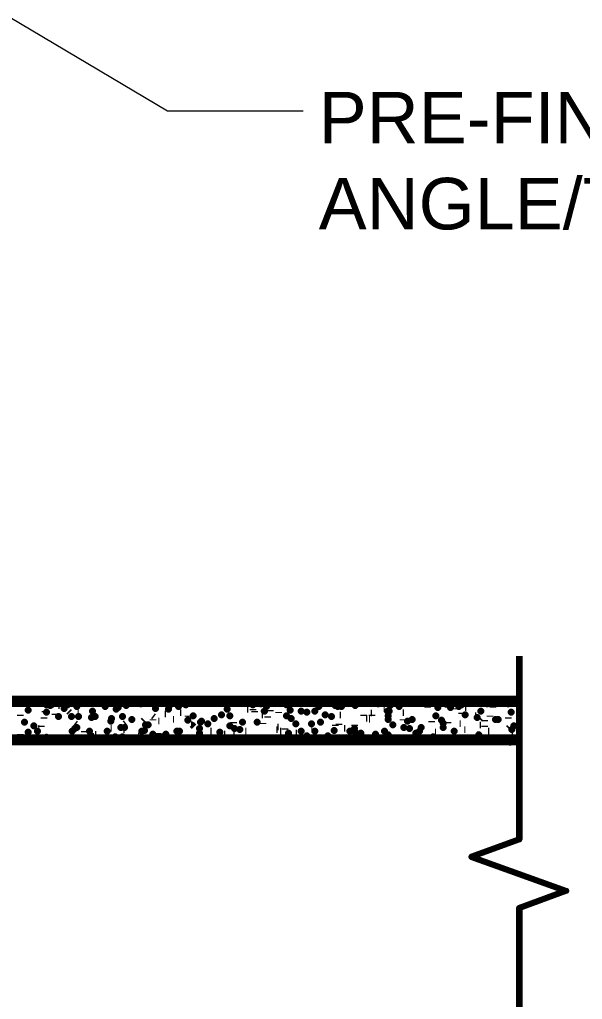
# Model space of a CAD drawing. Extents: x -83.6 to -32.7, y 325.7 to 417.7.
# Drawn here: x -53.48 to -45.29, y 359.05 to 373.3 of the extents above; entities that cross this region are included whole.
import ezdxf

# ---------------------------------------------------------------- set-up
doc = ezdxf.new("R2010")
doc.units = 0
doc.header["$MEASUREMENT"] = 0
for name, color, linetype, lineweight in [('Dt-Line 1', 9, 'Continuous', 0), ('Dt-Line 3', 7, 'Continuous', 15), ('Dt-Line 4', 1, 'Continuous', 25), ('Dt-Text', 121, 'Continuous', 20)]:
    doc.layers.add(name, color=color, linetype=linetype, lineweight=lineweight)
doc.styles.get("Standard").update_dxf_attribs({"font": 'Arial.ttf'})
doc.dimstyles.new('1 & 1 Half', dxfattribs={"dimtxt": 0.75, "dimasz": 0.75, "dimexe": 1, "dimexo": 0.375, "dimgap": 0.5, "dimtad": 1, "dimdec": 4, "dimzin": 3, "dimdsep": 46, "dimlunit": 4, "dimtxsty": 'Standard', "dimblk": 'ARCHTICK', "dimcen": 0.09375, "dimdle": 1, "dimclrd": 253, "dimclre": 253, "dimclrt": 256, "dimadec": 0, "dimazin": 0, "dimtfac": 0.6, "dimtdec": 4, "dimtix": 1, "dimtmove": 2, "dimatfit": 0, "dimfxl": 1, "dimfrac": 1, "dimtolj": 1, "dimtzin": 0, "dimlwd": 9, "dimlwe": 9, "dimarcsym": 0})

# ---------------------------------------------------------------- blocks, each defined once
blk = doc.blocks.new('_ArchTick')
at = {"color": 0, "linetype": 'ByBlock', "const_width": 0.15}
blk.add_lwpolyline([(-0.5, -0.5), (0.5, 0.5)], dxfattribs=at)

msp = doc.modelspace()

# ---------------------------------------------------------------- linework, layer by layer
at = {"layer": 'Dt-Line 1', "linetype": 'Continuous', "lineweight": 158}
for p, q in [((-53.118, 363.321), (-53.118, 363.308)), ((-53.091, 363.375), (-53.091, 363.361)), ((-52.918, 363.321), (-52.905, 363.321)), ((-52.531, 363.415), (-52.545, 363.401)), ((-51.598, 363.361), (-51.598, 363.348)), ((-51.438, 363.415), (-51.438, 363.401)), ((-50.398, 363.415), (-50.398, 363.401)), ((-50.198, 363.388), (-50.185, 363.388)), ((-49.091, 363.335), (-49.091, 363.321)), ((-48.825, 363.361), (-48.825, 363.348)), ((-48.598, 363.348), (-48.585, 363.348)), ((-48.345, 363.375), (-48.345, 363.361)), ((-48.038, 363.401), (-48.038, 363.388)), ((-47.891, 363.388), (-47.891, 363.375)), ((-47.598, 363.321), (-47.598, 363.308)), ((-46.678, 363.388), (-46.691, 363.375)), ((-46.305, 363.415), (-46.305, 363.401)), ((-53.478, 363.188), (-53.478, 363.175)), ((-53.118, 363.241), (-53.118, 363.228)), ((-52.971, 363.201), (-52.971, 363.188)), ((-52.771, 363.241), (-52.758, 363.228)), ((-52.625, 363.228), (-52.638, 363.228)), ((-51.371, 363.201), (-51.358, 363.201)), ((-51.131, 363.215), (-51.145, 363.215)), ((-50.171, 363.268), (-50.158, 363.268)), ((-50.091, 363.268), (-50.091, 363.255)), ((-50.065, 363.241), (-50.065, 363.228)), ((-49.958, 363.188), (-49.945, 363.188)), ((-49.838, 363.255), (-49.838, 363.241)), ((-49.718, 363.228), (-49.718, 363.215)), ((-48.825, 363.188), (-48.811, 363.188)), ((-48.478, 363.188), (-48.478, 363.175)), ((-48.371, 363.215), (-48.358, 363.215)), ((-48.358, 363.188), (-48.358, 363.175)), ((-48.185, 363.281), (-48.171, 363.281)), ((-47.891, 363.215), (-47.905, 363.215)), ((-47.545, 363.308), (-47.545, 363.295)), ((-47.251, 363.308), (-47.251, 363.295)), ((-47.145, 363.281), (-47.145, 363.268)), ((-47.051, 363.215), (-47.051, 363.201)), ((-46.998, 363.295), (-46.985, 363.295)), ((-46.598, 363.308), (-46.598, 363.295)), ((-53.131, 363.148), (-53.131, 363.135)), ((-52.678, 363.068), (-52.665, 363.055)), ((-51.945, 363.068), (-51.958, 363.055)), ((-51.678, 363.108), (-51.691, 363.095)), ((-51.545, 363.175), (-51.531, 363.161)), ((-51.545, 363.121), (-51.545, 363.108)), ((-51.451, 363.095), (-51.465, 363.095)), ((-51.238, 363.121), (-51.251, 363.121)), ((-51.038, 363.175), (-51.038, 363.161)), ((-50.371, 363.081), (-50.371, 363.068)), ((-49.945, 363.068), (-49.945, 363.055)), ((-49.878, 363.161), (-49.878, 363.148)), ((-48.891, 363.041), (-48.891, 363.028)), ((-48.838, 363.055), (-48.838, 363.041)), ((-48.611, 363.041), (-48.611, 363.028)), ((-48.425, 363.135), (-48.438, 363.135)), ((-48.385, 363.121), (-48.398, 363.121)), ((-47.905, 363.121), (-47.905, 363.108)), ((-47.491, 363.095), (-47.491, 363.081)), ((-47.251, 363.081), (-47.251, 363.068)), ((-47.065, 363.055), (-47.078, 363.055)), ((-46.838, 363.175), (-46.851, 363.175)), ((-46.771, 363.135), (-46.785, 363.121)), ((-46.785, 363.041), (-46.771, 363.041)), ((-46.718, 363.108), (-46.718, 363.095)), ((-46.638, 363.175), (-46.638, 363.161)), ((-46.371, 363.148), (-46.371, 363.135)), ((-53.478, 362.908), (-53.478, 362.895)), ((-53.198, 362.988), (-53.211, 362.988)), ((-53.171, 363.028), (-53.171, 363.015)), ((-52.545, 362.948), (-52.545, 362.935)), ((-52.451, 362.921), (-52.451, 362.908)), ((-52.385, 362.908), (-52.371, 362.908)), ((-52.145, 362.988), (-52.158, 362.988)), ((-51.971, 362.975), (-51.958, 362.975)), ((-51.478, 362.921), (-51.478, 362.908)), ((-50.691, 362.948), (-50.705, 362.948)), ((-50.491, 362.908), (-50.505, 362.908)), ((-50.371, 362.921), (-50.358, 362.921)), ((-50.185, 362.948), (-50.198, 362.948)), ((-49.745, 362.975), (-49.731, 362.975)), ((-49.731, 363.015), (-49.718, 363.015)), ((-49.678, 362.948), (-49.691, 362.948)), ((-49.625, 362.988), (-49.625, 362.975)), ((-49.451, 362.921), (-49.465, 362.921)), ((-49.238, 362.988), (-49.225, 362.988)), ((-48.745, 362.988), (-48.758, 362.988)), ((-47.425, 362.935), (-47.438, 362.935)), ((-47.011, 362.975), (-46.998, 362.975)), ((-46.718, 363.028), (-46.718, 363.015)), ((-46.651, 362.948), (-46.665, 362.948)), ((-46.358, 363.001), (-46.371, 362.988)), ((-46.305, 362.948), (-46.318, 362.948)), ((-53.265, 362.868), (-53.265, 362.855)), ((-52.945, 362.828), (-52.958, 362.828)), ((-52.478, 362.841), (-52.478, 362.828)), ((-51.758, 362.881), (-51.745, 362.881)), ((-51.598, 362.855), (-51.598, 362.841)), ((-50.891, 362.868), (-50.891, 362.855)), ((-50.425, 362.841), (-50.411, 362.828)), ((-50.305, 362.801), (-50.318, 362.801)), ((-50.158, 362.868), (-50.158, 362.855)), ((-50.091, 362.841), (-50.091, 362.828)), ((-49.878, 362.855), (-49.891, 362.855)), ((-49.665, 362.801), (-49.678, 362.801)), ((-49.145, 362.815), (-49.145, 362.801)), ((-49.091, 362.828), (-49.091, 362.815)), ((-48.798, 362.828), (-48.798, 362.815)), ((-48.771, 362.881), (-48.758, 362.868)), ((-48.545, 362.868), (-48.558, 362.868)), ((-48.438, 362.868), (-48.425, 362.855)), ((-48.158, 362.801), (-48.158, 362.788)), ((-47.931, 362.841), (-47.918, 362.841)), ((-47.785, 362.828), (-47.798, 362.828)), ((-47.598, 362.815), (-47.598, 362.801)), ((-47.171, 362.828), (-47.158, 362.828)), ((-46.251, 362.841), (-46.265, 362.841))]:
    msp.add_line(p, q, dxfattribs=at)
for points in [[(-53.091, 363.335), (-53.091, 363.335), (-53.091, 363.335)], [(-52.785, 363.335), (-52.785, 363.335), (-52.785, 363.335)], [(-52.598, 363.361), (-52.598, 363.361), (-52.598, 363.361)], [(-52.425, 363.415), (-52.425, 363.415), (-52.425, 363.415)], [(-52.331, 363.388), (-52.331, 363.388), (-52.331, 363.388)], [(-52.291, 363.375), (-52.291, 363.375), (-52.291, 363.375)], [(-52.251, 363.335), (-52.251, 363.335), (-52.251, 363.335)], [(-52.091, 363.361), (-52.091, 363.361), (-52.091, 363.361)], [(-51.931, 363.321), (-51.931, 363.321), (-51.931, 363.321)], [(-51.718, 363.348), (-51.718, 363.348), (-51.718, 363.348)], [(-51.345, 363.348), (-51.345, 363.348), (-51.345, 363.348)], [(-51.291, 363.335), (-51.291, 363.335), (-51.291, 363.335)], [(-51.118, 363.361), (-51.118, 363.361), (-51.118, 363.361)], [(-51.091, 363.348), (-51.091, 363.348), (-51.091, 363.348)], [(-51.065, 363.335), (-51.065, 363.335), (-51.065, 363.335)], [(-50.665, 363.388), (-50.665, 363.388), (-50.665, 363.388)], [(-50.625, 363.401), (-50.625, 363.401), (-50.625, 363.401)], [(-50.571, 363.348), (-50.585, 363.361), (-50.598, 363.335)], [(-50.091, 363.335), (-50.091, 363.335), (-50.091, 363.335)], [(-49.985, 363.415), (-49.985, 363.415), (-49.985, 363.415)], [(-49.971, 363.348), (-49.971, 363.348), (-49.971, 363.348)], [(-49.598, 363.335), (-49.598, 363.335), (-49.598, 363.335)], [(-49.558, 363.375), (-49.558, 363.375), (-49.558, 363.375)], [(-49.478, 363.361), (-49.478, 363.361), (-49.478, 363.361)], [(-48.891, 363.321), (-48.891, 363.321), (-48.891, 363.321)], [(-48.598, 363.321), (-48.598, 363.321), (-48.598, 363.321)], [(-48.425, 363.375), (-48.425, 363.375), (-48.425, 363.375)], [(-48.398, 363.401), (-48.398, 363.401), (-48.398, 363.401)], [(-48.265, 363.348), (-48.265, 363.348), (-48.265, 363.348)], [(-48.091, 363.321), (-48.091, 363.321), (-48.091, 363.321)], [(-47.678, 363.375), (-47.678, 363.375), (-47.678, 363.375)], [(-47.051, 363.335), (-47.051, 363.335), (-47.051, 363.335)], [(-46.905, 363.388), (-46.905, 363.388), (-46.905, 363.388)], [(-46.678, 363.348), (-46.678, 363.348), (-46.678, 363.348)], [(-46.371, 363.348), (-46.371, 363.348), (-46.371, 363.348)], [(-53.358, 363.255), (-53.358, 363.255), (-53.358, 363.255)], [(-53.091, 363.228), (-53.091, 363.228), (-53.091, 363.228)], [(-52.838, 363.281), (-52.838, 363.281), (-52.838, 363.281)], [(-52.651, 363.308), (-52.651, 363.308), (-52.651, 363.308)], [(-52.425, 363.241), (-52.425, 363.241), (-52.425, 363.241)], [(-52.238, 363.308), (-52.238, 363.308), (-52.238, 363.308)], [(-52.078, 363.268), (-52.078, 363.268), (-52.078, 363.268)], [(-52.051, 363.295), (-52.051, 363.295), (-52.051, 363.295)], [(-51.505, 363.281), (-51.505, 363.281), (-51.505, 363.281)], [(-51.318, 363.268), (-51.318, 363.268), (-51.318, 363.268)], [(-51.171, 363.308), (-51.171, 363.308), (-51.171, 363.308)], [(-50.545, 363.188), (-50.545, 363.188), (-50.545, 363.188)], [(-50.465, 363.268), (-50.465, 363.268), (-50.465, 363.268)], [(-49.891, 363.308), (-49.891, 363.308), (-49.891, 363.308)], [(-49.545, 363.255), (-49.545, 363.255), (-49.545, 363.255)], [(-49.385, 363.241), (-49.385, 363.241), (-49.385, 363.241)], [(-49.305, 363.228), (-49.305, 363.228), (-49.305, 363.228)], [(-49.185, 363.241), (-49.185, 363.241), (-49.185, 363.241)], [(-49.131, 363.308), (-49.131, 363.308), (-49.131, 363.308)], [(-49.038, 363.188), (-49.038, 363.188), (-49.038, 363.188)], [(-48.851, 363.308), (-48.851, 363.308), (-48.851, 363.308)], [(-48.798, 363.308), (-48.798, 363.308), (-48.798, 363.308)], [(-48.131, 363.241), (-48.131, 363.241), (-48.131, 363.241)], [(-48.105, 363.241), (-48.105, 363.241), (-48.105, 363.241)], [(-47.958, 363.308), (-47.958, 363.308), (-47.958, 363.308)], [(-47.211, 363.295), (-47.211, 363.295), (-47.211, 363.295)], [(-47.091, 363.308), (-47.091, 363.308), (-47.091, 363.308)], [(-46.998, 363.188), (-46.998, 363.188), (-46.998, 363.188)], [(-46.771, 363.241), (-46.771, 363.241), (-46.771, 363.241)], [(-46.331, 363.228), (-46.331, 363.228), (-46.331, 363.228)], [(-53.411, 363.081), (-53.411, 363.081), (-53.411, 363.081)], [(-52.918, 363.161), (-52.918, 363.161), (-52.918, 363.161)], [(-52.731, 363.161), (-52.731, 363.161), (-52.731, 363.161)], [(-52.625, 363.161), (-52.625, 363.161), (-52.625, 363.161)], [(-52.438, 363.148), (-52.438, 363.148), (-52.438, 363.148)], [(-52.385, 363.161), (-52.385, 363.161), (-52.385, 363.161)], [(-52.158, 363.095), (-52.158, 363.095), (-52.158, 363.095)], [(-52.145, 363.135), (-52.145, 363.135), (-52.145, 363.135)], [(-51.985, 363.161), (-51.985, 363.161), (-51.985, 363.161)], [(-51.851, 363.121), (-51.851, 363.121), (-51.851, 363.121)], [(-51.651, 363.041), (-51.651, 363.041), (-51.651, 363.041)], [(-51.611, 363.041), (-51.611, 363.041), (-51.611, 363.041)], [(-51.038, 363.108), (-51.038, 363.108), (-51.038, 363.108)], [(-50.945, 363.015), (-50.971, 363.041), (-50.985, 363.041)], [(-50.958, 363.175), (-50.958, 363.175), (-50.958, 363.175)], [(-50.745, 363.055), (-50.745, 363.055), (-50.745, 363.055)], [(-50.651, 363.135), (-50.651, 363.135), (-50.651, 363.135)], [(-50.425, 363.175), (-50.425, 363.175), (-50.425, 363.175)], [(-50.238, 363.081), (-50.238, 363.081), (-50.238, 363.081)], [(-50.025, 363.081), (-50.025, 363.081), (-50.025, 363.081)], [(-49.598, 363.175), (-49.598, 363.175), (-49.598, 363.175)], [(-49.531, 363.135), (-49.531, 363.135), (-49.531, 363.135)], [(-49.465, 363.055), (-49.465, 363.055), (-49.465, 363.055)], [(-49.105, 363.081), (-49.105, 363.081), (-49.105, 363.081)], [(-48.945, 363.161), (-48.945, 363.161), (-48.945, 363.161)], [(-48.118, 363.175), (-48.118, 363.175), (-48.118, 363.175)], [(-48.118, 363.121), (-48.118, 363.121), (-48.118, 363.121)], [(-48.051, 363.041), (-48.051, 363.041), (-48.051, 363.041)], [(-47.838, 363.095), (-47.838, 363.095), (-47.838, 363.095)], [(-47.771, 363.121), (-47.771, 363.121), (-47.771, 363.121)], [(-47.425, 363.175), (-47.425, 363.175), (-47.425, 363.175)], [(-47.345, 363.108), (-47.345, 363.108), (-47.345, 363.108)], [(-47.318, 363.068), (-47.318, 363.068), (-47.318, 363.068)], [(-46.825, 363.148), (-46.825, 363.148), (-46.825, 363.148)], [(-46.558, 363.121), (-46.558, 363.121), (-46.558, 363.121)], [(-46.518, 363.121), (-46.518, 363.121), (-46.518, 363.121)], [(-53.358, 362.935), (-53.358, 362.935), (-53.358, 362.935)], [(-53.278, 363.028), (-53.278, 363.028), (-53.278, 363.028)], [(-53.225, 362.948), (-53.225, 362.948), (-53.225, 362.948)], [(-52.718, 362.948), (-52.718, 362.948), (-52.718, 362.948)], [(-52.678, 362.988), (-52.678, 362.988), (-52.678, 362.988)], [(-52.651, 363.001), (-52.651, 363.001), (-52.651, 363.001)], [(-52.465, 362.948), (-52.465, 362.948), (-52.465, 362.948)], [(-52.211, 362.948), (-52.211, 362.948), (-52.211, 362.948)], [(-52.011, 363.001), (-52.011, 363.001), (-52.011, 363.001)], [(-51.958, 363.001), (-51.958, 363.001), (-51.958, 363.001)], [(-51.705, 362.948), (-51.705, 362.948), (-51.705, 362.948)], [(-51.665, 362.961), (-51.665, 362.961), (-51.665, 362.961)], [(-51.545, 362.908), (-51.545, 362.908), (-51.545, 362.908)], [(-51.358, 362.908), (-51.358, 362.908), (-51.358, 362.908)], [(-51.198, 362.948), (-51.198, 362.948), (-51.198, 362.948)], [(-51.158, 362.948), (-51.158, 362.948), (-51.158, 362.948)], [(-50.865, 362.988), (-50.865, 362.988), (-50.865, 362.988)], [(-50.865, 362.921), (-50.865, 362.921), (-50.865, 362.921)], [(-50.571, 362.935), (-50.571, 362.935), (-50.571, 362.935)], [(-50.425, 363.028), (-50.425, 363.028), (-50.425, 363.028)], [(-50.358, 362.988), (-50.358, 362.988), (-50.358, 362.988)], [(-50.278, 362.975), (-50.278, 362.975), (-50.278, 362.975)], [(-49.571, 362.921), (-49.571, 362.921), (-49.571, 362.921)], [(-49.385, 362.948), (-49.385, 362.948), (-49.385, 362.948)], [(-49.185, 362.948), (-49.185, 362.948), (-49.185, 362.948)], [(-48.905, 362.961), (-48.905, 362.961), (-48.905, 362.961)], [(-48.678, 362.948), (-48.678, 362.948), (-48.678, 362.948)], [(-48.611, 362.988), (-48.611, 362.988), (-48.611, 362.988)], [(-48.598, 362.935), (-48.598, 362.935), (-48.598, 362.935)], [(-48.305, 362.908), (-48.305, 362.908), (-48.305, 362.908)], [(-48.171, 362.948), (-48.171, 362.948), (-48.171, 362.948)], [(-48.118, 362.895), (-48.118, 362.895), (-48.118, 362.895)], [(-47.891, 363.001), (-47.891, 363.001), (-47.891, 363.001)], [(-47.811, 362.988), (-47.811, 362.988), (-47.811, 362.988)], [(-47.665, 362.948), (-47.665, 362.948), (-47.665, 362.948)], [(-47.638, 363.001), (-47.638, 363.001), (-47.638, 363.001)], [(-47.318, 363.001), (-47.318, 363.001), (-47.318, 363.001)], [(-47.158, 362.948), (-47.158, 362.948), (-47.158, 362.948)], [(-46.798, 362.895), (-46.825, 362.895)], [(-46.318, 362.975), (-46.318, 362.975), (-46.318, 362.975)], [(-53.371, 362.801), (-53.371, 362.801), (-53.371, 362.801)], [(-53.211, 362.815), (-53.211, 362.815), (-53.211, 362.815)], [(-53.105, 362.815), (-53.105, 362.815), (-53.105, 362.815)], [(-52.771, 362.841), (-52.771, 362.841), (-52.771, 362.841)], [(-51.985, 362.868), (-51.985, 362.868), (-51.985, 362.868)], [(-51.851, 362.828), (-51.851, 362.828), (-51.851, 362.828)], [(-51.678, 362.815), (-51.678, 362.815), (-51.678, 362.815)], [(-51.491, 362.801), (-51.491, 362.801), (-51.491, 362.801)], [(-51.425, 362.868), (-51.425, 362.868), (-51.425, 362.868)], [(-51.091, 362.841), (-51.091, 362.841), (-51.091, 362.841)], [(-51.038, 362.815), (-51.038, 362.815), (-51.038, 362.815)], [(-50.865, 362.801), (-50.865, 362.801), (-50.865, 362.801)], [(-50.665, 362.855), (-50.665, 362.855), (-50.665, 362.855)], [(-50.598, 362.841), (-50.598, 362.841), (-50.598, 362.841)], [(-49.598, 362.828), (-49.598, 362.828), (-49.598, 362.828)], [(-49.305, 362.881), (-49.305, 362.881), (-49.305, 362.881)], [(-48.998, 362.881), (-48.998, 362.881), (-48.998, 362.881)], [(-48.865, 362.855), (-48.865, 362.855), (-48.865, 362.855)], [(-48.598, 362.815), (-48.598, 362.815), (-48.598, 362.815)], [(-48.091, 362.815), (-48.091, 362.815), (-48.091, 362.815)], [(-47.811, 362.855), (-47.811, 362.855), (-47.811, 362.855)], [(-47.625, 362.801), (-47.625, 362.801), (-47.625, 362.801)], [(-47.465, 362.868), (-47.465, 362.868), (-47.465, 362.868)], [(-47.425, 362.828), (-47.425, 362.828), (-47.425, 362.828)], [(-47.398, 362.841), (-47.398, 362.841), (-47.398, 362.841)], [(-47.318, 362.801), (-47.318, 362.801), (-47.318, 362.801)], [(-47.091, 362.801), (-47.091, 362.801), (-47.091, 362.801)], [(-46.598, 362.801), (-46.598, 362.801), (-46.598, 362.801)], [(-46.345, 362.788), (-46.345, 362.788), (-46.345, 362.788)]]:
    msp.add_lwpolyline(points, dxfattribs=at)
for points in [[(-53.038, 363.321), (-53.038, 363.321), (-53.025, 363.321)], [(-49.918, 363.241), (-49.918, 363.241), (-49.931, 363.241)], [(-47.398, 363.295), (-47.398, 363.295), (-47.398, 363.295)], [(-50.838, 363.095), (-50.838, 363.095), (-50.851, 363.081), (-50.851, 363.081)], [(-49.238, 363.055), (-49.238, 363.055), (-49.238, 363.055)], [(-48.518, 362.921), (-48.518, 362.921), (-48.518, 362.908)], [(-47.718, 362.921), (-47.718, 362.921), (-47.718, 362.908)], [(-53.091, 362.855), (-53.091, 362.855), (-53.091, 362.855), (-53.091, 362.868)], [(-52.598, 362.855), (-52.598, 362.855), (-52.598, 362.841)]]:
    msp.add_lwpolyline(points, close=True, dxfattribs=at)
for p in [(-53.091, 363.335), (-53.038, 363.321), (-52.785, 363.335), (-52.598, 363.361), (-52.425, 363.415), (-52.331, 363.388), (-52.291, 363.375), (-52.251, 363.335), (-52.091, 363.361), (-51.931, 363.321), (-51.718, 363.348), (-51.345, 363.348), (-51.291, 363.335), (-51.118, 363.361), (-51.091, 363.348), (-51.065, 363.335), (-50.665, 363.388), (-50.625, 363.401), (-50.091, 363.335), (-49.985, 363.415), (-49.971, 363.348), (-49.598, 363.335), (-49.558, 363.375), (-49.478, 363.361), (-48.891, 363.321), (-48.598, 363.321), (-48.425, 363.375), (-48.398, 363.401), (-48.265, 363.348), (-48.091, 363.321), (-47.678, 363.375), (-47.051, 363.335), (-46.905, 363.388), (-46.678, 363.348), (-46.371, 363.348), (-53.358, 363.255), (-53.091, 363.228), (-52.838, 363.281), (-52.651, 363.308), (-52.425, 363.241), (-52.238, 363.308), (-52.078, 363.268), (-52.051, 363.295), (-51.505, 363.281), (-51.318, 363.268), (-51.171, 363.308), (-50.545, 363.188), (-50.465, 363.268), (-49.918, 363.241), (-49.891, 363.308), (-49.545, 363.255), (-49.385, 363.241), (-49.305, 363.228), (-49.185, 363.241), (-49.131, 363.308), (-49.038, 363.188), (-48.851, 363.308), (-48.798, 363.308), (-48.131, 363.241), (-48.105, 363.241), (-47.958, 363.308), (-47.398, 363.295), (-47.211, 363.295), (-47.091, 363.308), (-46.998, 363.188), (-46.771, 363.241), (-46.331, 363.228), (-53.411, 363.081), (-52.918, 363.161), (-52.731, 363.161), (-52.625, 363.161), (-52.438, 363.148), (-52.385, 363.161), (-52.158, 363.095), (-52.145, 363.135), (-51.985, 363.161), (-51.851, 363.121), (-51.651, 363.041), (-51.611, 363.041), (-51.038, 363.108), (-50.958, 363.175), (-50.851, 363.081), (-50.838, 363.095), (-50.745, 363.055), (-50.651, 363.135), (-50.425, 363.175), (-50.238, 363.081), (-50.025, 363.081), (-49.598, 363.175), (-49.531, 363.135), (-49.465, 363.055), (-49.238, 363.055), (-49.105, 363.081), (-48.945, 363.161), (-48.118, 363.175), (-48.118, 363.121), (-48.051, 363.041), (-47.838, 363.095), (-47.771, 363.121), (-47.425, 363.175), (-47.345, 363.108), (-47.318, 363.068), (-46.825, 363.148), (-46.558, 363.121), (-46.518, 363.121), (-53.358, 362.935), (-53.278, 363.028), (-53.225, 362.948), (-52.718, 362.948), (-52.678, 362.988), (-52.651, 363.001), (-52.465, 362.948), (-52.211, 362.948), (-52.011, 363.001), (-51.958, 363.001), (-51.705, 362.948), (-51.665, 362.961), (-51.545, 362.908), (-51.358, 362.908), (-51.198, 362.948), (-51.158, 362.948), (-50.865, 362.988), (-50.865, 362.921), (-50.571, 362.935), (-50.425, 363.028), (-50.358, 362.988), (-50.278, 362.975), (-49.571, 362.921), (-49.385, 362.948), (-49.185, 362.948), (-48.905, 362.961), (-48.678, 362.948), (-48.611, 362.988), (-48.598, 362.935), (-48.518, 362.921), (-48.518, 362.908), (-48.305, 362.908), (-48.171, 362.948), (-48.118, 362.895), (-47.891, 363.001), (-47.811, 362.988), (-47.718, 362.921), (-47.718, 362.908), (-47.665, 362.948), (-47.638, 363.001), (-47.318, 363.001), (-47.158, 362.948), (-46.798, 362.895), (-46.318, 362.975), (-46.291, 363.028), (-53.371, 362.801), (-53.211, 362.815), (-53.105, 362.815), (-53.091, 362.855), (-53.091, 362.855), (-52.771, 362.841), (-52.598, 362.855), (-52.598, 362.841), (-52.091, 362.868), (-52.091, 362.855), (-51.985, 362.868), (-51.851, 362.828), (-51.678, 362.815), (-51.491, 362.801), (-51.425, 362.868), (-51.091, 362.841), (-51.038, 362.815), (-50.865, 362.801), (-50.665, 362.855), (-50.598, 362.841), (-49.598, 362.828), (-49.305, 362.881), (-48.998, 362.881), (-48.865, 362.855), (-48.598, 362.815), (-48.091, 362.815), (-47.811, 362.855), (-47.625, 362.801), (-47.465, 362.868), (-47.425, 362.828), (-47.398, 362.841), (-47.318, 362.801), (-47.091, 362.801), (-46.598, 362.801), (-46.345, 362.788)]:
    msp.add_point(p, dxfattribs=at)
at = {"layer": 'Dt-Line 3', "linetype": 'Continuous', "lineweight": 211}
msp.add_line((-46.211, 363.415), (-54.838, 363.415), dxfattribs=at)
at = {"layer": 'Dt-Line 3', "linetype": 'Continuous', "lineweight": 158}
for p, q in [((-46.211, 363.348), (-54.838, 363.348)), ((-46.211, 362.855), (-54.838, 362.855))]:
    msp.add_line(p, q, dxfattribs=at)
at = {"layer": 'Dt-Line 3', "linetype": 'Continuous', "lineweight": 211}
msp.add_lwpolyline([(-46.211, 362.788), (-54.838, 362.788), (-54.838, 392.575)], dxfattribs=at)
at = {"layer": 'Dt-Line 4', "linetype": 'Continuous', "lineweight": 211}
msp.add_lwpolyline([(-46.211, 364.041), (-46.211, 361.375), (-46.905, 361.121), (-45.531, 360.628), (-46.211, 360.375), (-46.211, 357.775)], dxfattribs=at)

# ---------------------------------------------------------------- texts
at = {"layer": 'Dt-Text', "insert": (-49.131, 372.249), "char_height": 0.75, "width": 15.89427, "attachment_point": 1}
msp.add_mtext('PRE-FINISHED 1" END ANGLE/TRIM', dxfattribs=at)

# ---------------------------------------------------------------- leaders
at = {"layer": 'Dt-Text'}
for points in [[(-67.105, 381.321), (-51.331, 371.975), (-49.358, 371.975)], [(-69.718, 364.415), (-51.331, 354.468), (-49.358, 354.468)]]:
    msp.add_leader(points, dimstyle='1 & 1 Half', override={"dimgap": 0.5, "dimtad": 0}, dxfattribs=at)

doc.saveas('drawing.dxf')
